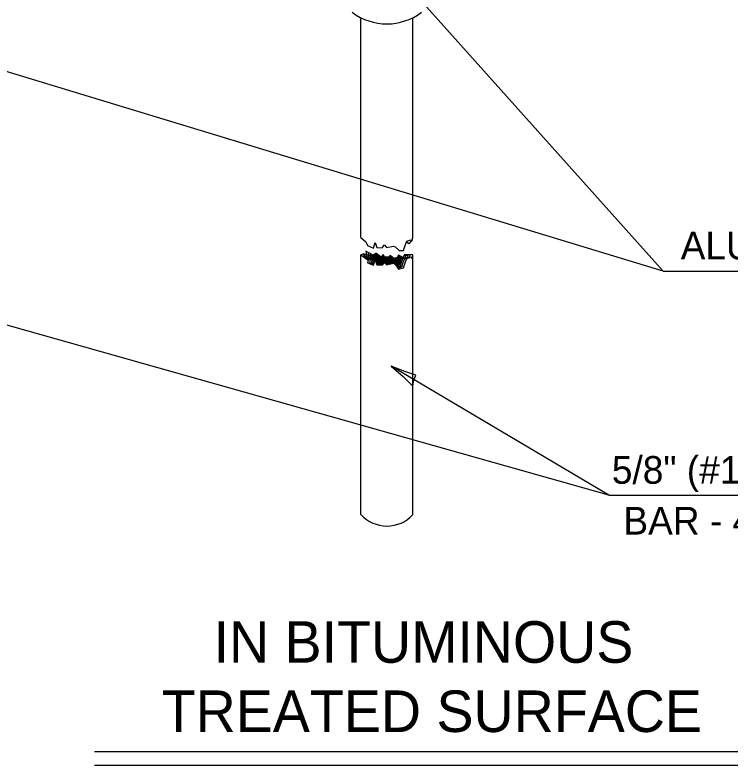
# Model space of a CAD drawing. Extents: x 99131 to 99811, y 99983 to 100436.
# Drawn here: x 99246.1 to 99304.9, y 100253.9 to 100315.7 of the extents above; entities that cross this region are included whole.
import ezdxf

# ---------------------------------------------------------------- set-up
doc = ezdxf.new("R2010")
doc.units = 0
doc.layers.add('Design_PR_Roadway Notes', color=7, linetype='Continuous')
doc.layers.add('Topo_Building', color=7, linetype='Continuous')

msp = doc.modelspace()

# ---------------------------------------------------------------- linework, layer by layer
at = {"layer": 'Design_PR_Roadway Notes'}
for p, q in [((99299.434, 100294.6), (99211.603, 100321.268)), ((99299.434, 100294.6), (99277.059, 100319.589)), ((99294.96, 100276.141), (99209.178, 100300.383)), ((99299.434, 100294.6), (99333.392, 100294.6)), ((99294.96, 100276.141), (99277.059, 100286.769)), ((99294.96, 100276.141), (99339.714, 100276.141)), ((99252.629, 100255.068), (99311.37, 100255.068)), ((99252.629, 100253.948), (99311.37, 100253.948))]:
    msp.add_line(p, q, dxfattribs=at)
msp.add_lwpolyline([(99278.847, 100285.129), (99278.914, 100285.62), (99279.073, 100286.034), (99278.185, 100286.339), (99277.059, 100286.769), (99278.031, 100285.924)], close=True, dxfattribs=at)
at = {"layer": 'Topo_Building'}
for p, q in [((99274.568, 100297.365), (99274.568, 100315.448)), ((99278.843, 100297.365), (99278.843, 100315.448)), ((99274.568, 100274.565), (99274.568, 100295.94)), ((99278.843, 100274.565), (99278.843, 100295.94))]:
    msp.add_line(p, q, dxfattribs=at)
for points in [[(99274.568, 100297.365), (99274.962, 100297.003), (99275.115, 100296.704), (99275.608, 100296.493), (99275.734, 100296.94), (99275.882, 100296.541), (99276.321, 100296.501), (99276.518, 100296.744), (99276.666, 100296.533), (99277.247, 100296.658), (99277.387, 100296.587), (99277.706, 100296.299), (99278.077, 100296.296), (99278.225, 100296.775), (99278.336, 100297.066), (99278.672, 100297.174), (99278.743, 100297.066), (99278.843, 100297.365)], [(99278.743, 100297.097), (99278.709, 100297.097), (99278.647, 100297.003), (99278.496, 100296.838), (99278.305, 100296.963)], [(99274.568, 100295.94), (99275.17, 100295.498), (99275.115, 100295.279), (99275.608, 100295.068), (99275.734, 100295.515), (99275.882, 100295.116), (99276.321, 100295.076), (99276.518, 100295.319), (99276.666, 100295.108), (99277.247, 100295.233), (99277.387, 100295.162), (99277.655, 100294.74), (99278.077, 100294.871), (99278.225, 100295.35), (99278.336, 100295.641), (99278.672, 100295.749), (99278.743, 100295.641), (99278.843, 100295.94), (99278.193, 100295.96), (99278.131, 100295.866), (99277.983, 100295.703), (99277.66, 100295.914), (99277.561, 100295.726), (99277.279, 100295.632), (99276.979, 100295.866), (99276.84, 100295.74), (99276.509, 100295.78), (99276.392, 100295.954), (99276.244, 100295.74), (99275.788, 100296.071), (99275.734, 100296.008), (99275.569, 100295.914), (99274.981, 100296.242), (99275.013, 100295.906), (99274.81, 100296.017), (99274.568, 100295.94)], [(99275.167, 100296.097), (99275.187, 100295.877), (99275.03, 100295.96)], [(99274.905, 100295.943), (99274.785, 100295.906)], [(99274.785, 100295.906), (99275.326, 100295.51), (99275.278, 100295.313), (99275.628, 100295.162)], [(99275.326, 100296.025), (99275.343, 100295.852), (99275.178, 100295.937), (99274.981, 100295.877)], [(99274.981, 100295.877), (99275.469, 100295.518), (99275.423, 100295.341), (99275.651, 100295.245)], [(99275.472, 100295.946), (99275.483, 100295.826), (99275.335, 100295.906), (99275.158, 100295.852)], [(99275.158, 100295.852), (99275.597, 100295.527), (99275.557, 100295.37), (99275.674, 100295.319)], [(99275.6, 100295.909), (99275.608, 100295.806), (99275.475, 100295.874), (99275.315, 100295.826)], [(99275.315, 100295.826), (99275.711, 100295.535), (99275.674, 100295.393), (99275.691, 100295.384)], [(99276.102, 100295.817), (99276.05, 100295.786), (99275.703, 100295.98), (99275.722, 100295.78), (99275.6, 100295.846), (99275.457, 100295.8)], [(99275.457, 100295.8), (99275.814, 100295.538), (99275.779, 100295.41), (99276.073, 100295.284), (99276.147, 100295.549), (99276.235, 100295.313), (99276.492, 100295.29), (99276.609, 100295.433), (99276.697, 100295.307), (99277.039, 100295.384), (99277.122, 100295.341), (99277.187, 100295.236)], [(99276.156, 100295.786), (99276.119, 100295.763), (99275.805, 100295.937), (99275.822, 100295.76), (99275.714, 100295.817), (99275.586, 100295.777)], [(99275.586, 100295.777), (99275.905, 100295.541), (99275.876, 100295.427), (99276.139, 100295.313), (99276.204, 100295.549), (99276.284, 100295.339), (99276.518, 100295.316), (99276.62, 100295.447), (99276.7, 100295.333), (99277.008, 100295.401), (99277.082, 100295.364), (99277.167, 100295.23)], [(99275.859, 100295.997), (99275.834, 100295.968), (99275.688, 100295.883), (99275.617, 100295.923)], [(99275.931, 100295.937), (99275.925, 100295.931), (99275.794, 100295.857), (99275.648, 100295.937)], [(99275.999, 100295.894), (99275.888, 100295.832), (99275.677, 100295.951)], [(99276.062, 100295.86), (99275.973, 100295.809), (99275.691, 100295.966)], [(99276.201, 100295.758), (99276.178, 100295.746), (99275.896, 100295.9), (99275.913, 100295.74), (99275.814, 100295.792), (99275.7, 100295.758)], [(99275.7, 100295.758), (99275.988, 100295.544), (99275.962, 100295.441), (99276.198, 100295.339), (99276.255, 100295.552), (99276.33, 100295.361), (99276.538, 100295.341), (99276.632, 100295.458), (99276.703, 100295.359), (99276.982, 100295.418), (99277.048, 100295.384), (99277.147, 100295.225)], [(99275.794, 100295.373), (99275.834, 100295.524), (99275.97, 100295.165), (99276.364, 100295.128), (99276.54, 100295.347), (99276.674, 100295.156), (99277.196, 100295.27), (99277.321, 100295.207), (99277.324, 100295.202)], [(99276.58, 100295.738), (99276.52, 100295.649), (99276.324, 100295.792), (99276.301, 100295.763), (99276.23, 100295.723), (99275.976, 100295.863), (99275.99, 100295.72), (99275.902, 100295.766), (99275.799, 100295.735)], [(99275.799, 100295.735), (99276.059, 100295.544), (99276.036, 100295.45), (99276.247, 100295.359), (99276.301, 100295.549), (99276.367, 100295.378), (99276.555, 100295.361), (99276.637, 100295.467), (99276.703, 100295.376), (99276.954, 100295.43), (99277.014, 100295.398), (99277.128, 100295.216), (99277.31, 100295.273), (99277.375, 100295.478), (99277.421, 100295.604), (99277.566, 100295.652), (99277.598, 100295.604), (99277.638, 100295.735), (99277.612, 100295.735)], [(99275.814, 100295.333), (99275.999, 100295.253), (99276.082, 100295.547), (99276.178, 100295.284), (99276.466, 100295.259), (99276.595, 100295.418), (99276.694, 100295.279), (99277.073, 100295.361), (99277.165, 100295.316), (99277.21, 100295.245)], [(99275.834, 100295.25), (99275.916, 100295.213), (99276.007, 100295.541), (99276.116, 100295.25), (99276.435, 100295.219), (99276.577, 100295.396), (99276.689, 100295.242), (99277.11, 100295.336), (99277.207, 100295.284)], [(99275.845, 100295.239), (99275.925, 100295.532), (99276.047, 100295.21), (99276.401, 100295.176), (99276.56, 100295.373), (99276.68, 100295.202), (99277.15, 100295.304), (99277.264, 100295.247)], [(99276.6, 100295.726), (99276.538, 100295.638), (99276.361, 100295.766), (99276.341, 100295.74), (99276.278, 100295.703), (99276.047, 100295.832), (99276.062, 100295.701), (99275.982, 100295.743), (99275.888, 100295.715)], [(99275.888, 100295.715), (99276.121, 100295.544), (99276.102, 100295.458), (99276.292, 100295.376), (99276.341, 100295.549), (99276.398, 100295.396), (99276.569, 100295.378), (99276.643, 100295.473), (99276.703, 100295.39), (99276.928, 100295.441), (99276.982, 100295.413), (99277.085, 100295.247), (99277.25, 100295.299), (99277.307, 100295.484), (99277.35, 100295.598), (99277.481, 100295.641), (99277.507, 100295.598), (99277.541, 100295.703)], [(99276.626, 100295.732), (99276.555, 100295.626), (99276.395, 100295.743), (99276.375, 100295.72), (99276.318, 100295.686), (99276.113, 100295.8), (99276.124, 100295.683), (99276.053, 100295.72), (99275.97, 100295.698)], [(99275.97, 100295.698), (99276.178, 100295.541), (99276.161, 100295.464), (99276.332, 100295.39), (99276.375, 100295.547), (99276.429, 100295.407), (99276.58, 100295.393), (99276.649, 100295.478), (99276.703, 100295.404), (99276.905, 100295.45), (99276.954, 100295.424), (99277.048, 100295.276), (99277.193, 100295.321), (99277.247, 100295.49), (99277.284, 100295.589), (99277.401, 100295.629), (99277.427, 100295.589), (99277.452, 100295.675)], [(99276.634, 100295.712), (99276.569, 100295.618), (99276.424, 100295.72), (99276.409, 100295.701), (99276.358, 100295.672), (99276.173, 100295.775), (99276.181, 100295.669), (99276.119, 100295.703), (99276.042, 100295.681)], [(99276.042, 100295.681), (99276.233, 100295.541), (99276.216, 100295.473), (99276.369, 100295.404), (99276.409, 100295.544), (99276.455, 100295.421), (99276.592, 100295.407), (99276.654, 100295.484), (99276.703, 100295.416), (99276.882, 100295.458), (99276.928, 100295.433), (99277.011, 100295.302), (99277.145, 100295.344), (99277.19, 100295.492), (99277.224, 100295.584), (99277.333, 100295.621), (99277.353, 100295.584), (99277.375, 100295.649)], [(99277.179, 100295.669), (99277.133, 100295.672), (99277.116, 100295.644), (99277.073, 100295.595), (99276.982, 100295.658), (99276.954, 100295.604), (99276.874, 100295.578), (99276.788, 100295.644), (99276.751, 100295.609), (99276.657, 100295.621), (99276.623, 100295.669), (99276.583, 100295.609), (99276.452, 100295.703), (99276.438, 100295.683), (99276.392, 100295.658), (99276.224, 100295.749), (99276.233, 100295.655), (99276.176, 100295.686), (99276.107, 100295.666)], [(99276.107, 100295.666), (99276.278, 100295.541), (99276.264, 100295.478), (99276.404, 100295.416), (99276.438, 100295.544), (99276.481, 100295.433), (99276.603, 100295.418), (99276.657, 100295.487), (99276.703, 100295.427), (99276.865, 100295.464), (99276.905, 100295.444), (99276.979, 100295.324), (99277.099, 100295.361), (99277.142, 100295.495), (99277.173, 100295.578), (99277.267, 100295.612), (99277.287, 100295.578), (99277.304, 100295.629)], [(99276.677, 100295.723), (99276.595, 100295.601), (99276.478, 100295.686), (99276.463, 100295.669), (99276.421, 100295.646), (99276.273, 100295.726), (99276.281, 100295.644), (99276.23, 100295.669), (99276.167, 100295.652)], [(99276.167, 100295.652), (99276.321, 100295.538), (99276.307, 100295.484), (99276.432, 100295.427), (99276.463, 100295.544), (99276.501, 100295.441), (99276.612, 100295.43), (99276.663, 100295.492), (99276.703, 100295.438), (99276.848, 100295.473), (99276.882, 100295.453), (99276.951, 100295.344), (99277.059, 100295.378), (99277.096, 100295.501), (99277.125, 100295.575), (99277.21, 100295.604), (99277.227, 100295.575), (99277.239, 100295.609)], [(99276.221, 100295.641), (99276.358, 100295.538), (99276.347, 100295.487), (99276.458, 100295.438), (99276.486, 100295.541), (99276.52, 100295.45), (99276.62, 100295.441), (99276.666, 100295.495), (99276.703, 100295.447), (99276.834, 100295.478), (99276.865, 100295.458), (99276.925, 100295.364), (99277.025, 100295.396), (99277.056, 100295.504), (99277.082, 100295.569), (99277.159, 100295.595), (99277.176, 100295.569), (99277.199, 100295.641), (99277.051, 100295.644), (99277.036, 100295.621), (99277.002, 100295.584), (99276.928, 100295.635), (99276.905, 100295.589), (99276.84, 100295.569), (99276.771, 100295.621), (99276.74, 100295.595), (99276.666, 100295.604), (99276.637, 100295.644), (99276.603, 100295.595), (99276.498, 100295.669), (99276.486, 100295.655), (99276.449, 100295.635), (99276.315, 100295.706), (99276.321, 100295.632), (99276.275, 100295.655), (99276.221, 100295.641)], [(99276.267, 100295.629), (99276.392, 100295.538), (99276.381, 100295.492), (99276.483, 100295.447), (99276.506, 100295.541), (99276.54, 100295.458), (99276.629, 100295.45), (99276.669, 100295.498), (99276.703, 100295.455), (99276.82, 100295.484), (99276.848, 100295.467), (99276.902, 100295.381), (99276.991, 100295.407), (99277.022, 100295.507), (99277.045, 100295.567), (99277.113, 100295.589), (99277.128, 100295.567), (99277.147, 100295.629), (99277.016, 100295.632), (99277.002, 100295.612), (99276.971, 100295.578), (99276.905, 100295.624), (99276.885, 100295.584), (99276.825, 100295.567), (99276.763, 100295.612), (99276.737, 100295.587), (99276.669, 100295.595), (99276.643, 100295.632), (99276.615, 100295.587), (99276.518, 100295.655), (99276.506, 100295.644), (99276.475, 100295.624), (99276.352, 100295.689), (99276.361, 100295.621), (99276.318, 100295.644), (99276.267, 100295.629)], [(99276.415, 100295.903), (99276.292, 100295.729), (99276.27, 100295.746)], [(99276.441, 100295.863), (99276.338, 100295.715), (99276.278, 100295.758)], [(99276.446, 100295.803), (99276.378, 100295.706), (99276.284, 100295.775)], [(99276.481, 100295.789), (99276.415, 100295.695), (99276.29, 100295.786)], [(99276.515, 100295.783), (99276.446, 100295.683), (99276.304, 100295.786)], [(99276.31, 100295.621), (99276.424, 100295.535), (99276.412, 100295.495), (99276.503, 100295.455), (99276.526, 100295.541), (99276.555, 100295.464), (99276.634, 100295.458), (99276.672, 100295.501), (99276.703, 100295.464), (99276.808, 100295.487), (99276.834, 100295.473), (99276.882, 100295.396), (99276.962, 100295.421), (99276.988, 100295.51), (99277.011, 100295.561), (99277.071, 100295.584), (99277.085, 100295.561), (99277.105, 100295.621), (99276.985, 100295.624), (99276.971, 100295.604), (99276.945, 100295.572), (99276.885, 100295.615), (99276.865, 100295.578), (99276.814, 100295.561), (99276.757, 100295.604), (99276.734, 100295.581), (99276.672, 100295.589), (99276.649, 100295.621), (99276.623, 100295.581), (99276.538, 100295.644), (99276.526, 100295.632), (99276.498, 100295.615), (99276.387, 100295.672), (99276.395, 100295.612), (99276.355, 100295.632), (99276.31, 100295.621)], [(99276.566, 100295.755), (99276.501, 100295.661), (99276.335, 100295.78)], [(99276.535, 100295.758), (99276.475, 100295.672), (99276.341, 100295.769)], [(99276.349, 100295.612), (99276.449, 100295.535), (99276.441, 100295.498), (99276.523, 100295.464), (99276.543, 100295.538), (99276.569, 100295.473), (99276.643, 100295.464), (99276.674, 100295.504), (99276.703, 100295.47), (99276.797, 100295.492), (99276.82, 100295.478), (99276.865, 100295.41), (99276.937, 100295.433), (99276.959, 100295.51), (99276.979, 100295.558), (99277.033, 100295.578), (99277.045, 100295.558), (99277.062, 100295.612), (99276.957, 100295.612), (99276.945, 100295.595), (99276.919, 100295.569), (99276.865, 100295.606), (99276.848, 100295.572), (99276.803, 100295.558), (99276.751, 100295.595), (99276.729, 100295.578), (99276.674, 100295.584), (99276.654, 100295.612), (99276.629, 100295.578), (99276.552, 100295.632), (99276.543, 100295.621), (99276.518, 100295.606), (99276.418, 100295.658), (99276.424, 100295.604), (99276.389, 100295.621), (99276.349, 100295.612)], [(99276.384, 100295.604), (99276.475, 100295.535), (99276.466, 100295.501), (99276.54, 100295.47), (99276.558, 100295.538), (99276.583, 100295.478), (99276.649, 100295.473), (99276.677, 100295.507), (99276.703, 100295.475), (99276.788, 100295.495), (99276.808, 100295.484), (99276.848, 100295.421), (99276.911, 100295.441), (99276.934, 100295.512), (99276.951, 100295.555), (99277.002, 100295.572), (99277.011, 100295.555), (99277.028, 100295.604), (99276.931, 100295.604), (99276.919, 100295.589), (99276.897, 100295.567), (99276.848, 100295.598), (99276.834, 100295.569), (99276.791, 100295.555), (99276.746, 100295.589), (99276.726, 100295.572), (99276.677, 100295.578), (99276.657, 100295.604), (99276.637, 100295.572), (99276.566, 100295.621), (99276.558, 100295.612), (99276.535, 100295.598), (99276.446, 100295.646), (99276.452, 100295.595), (99276.421, 100295.612), (99276.384, 100295.604)], [(99276.415, 100295.595), (99276.498, 100295.535), (99276.489, 100295.504), (99276.558, 100295.475), (99276.572, 100295.538), (99276.595, 100295.484), (99276.652, 100295.478), (99276.677, 100295.51), (99276.703, 100295.481), (99276.78, 100295.498), (99276.797, 100295.487), (99276.834, 100295.433), (99276.891, 100295.45), (99276.911, 100295.515), (99276.925, 100295.552), (99276.971, 100295.569), (99276.979, 100295.552), (99276.994, 100295.595), (99276.908, 100295.598), (99276.897, 100295.584), (99276.877, 100295.561), (99276.834, 100295.592), (99276.82, 100295.567), (99276.783, 100295.552), (99276.74, 100295.584), (99276.723, 100295.569), (99276.677, 100295.572), (99276.663, 100295.595), (99276.643, 100295.569), (99276.58, 100295.612), (99276.572, 100295.604), (99276.552, 100295.592), (99276.472, 100295.635), (99276.478, 100295.589), (99276.446, 100295.604), (99276.415, 100295.595)], [(99276.444, 100295.589), (99276.518, 100295.535), (99276.509, 100295.507), (99276.572, 100295.481), (99276.586, 100295.535), (99276.603, 100295.487), (99276.657, 100295.484), (99276.68, 100295.512), (99276.703, 100295.487), (99276.771, 100295.501), (99276.788, 100295.492), (99276.82, 100295.441), (99276.871, 100295.458), (99276.888, 100295.515), (99276.902, 100295.552), (99276.942, 100295.567), (99276.951, 100295.552), (99276.965, 100295.589), (99276.885, 100295.589), (99276.877, 100295.578), (99276.86, 100295.558), (99276.82, 100295.587), (99276.808, 100295.561), (99276.774, 100295.552), (99276.737, 100295.578), (99276.72, 100295.564), (99276.68, 100295.569), (99276.666, 100295.589), (99276.649, 100295.564), (99276.592, 100295.604), (99276.586, 100295.595), (99276.566, 100295.587), (99276.495, 100295.624), (99276.498, 100295.584), (99276.472, 100295.595), (99276.444, 100295.589)], [(99276.469, 100295.584), (99276.535, 100295.535), (99276.529, 100295.51), (99276.583, 100295.487), (99276.597, 100295.535), (99276.615, 100295.492), (99276.66, 100295.487), (99276.683, 100295.512), (99276.703, 100295.492), (99276.763, 100295.504), (99276.78, 100295.495), (99276.808, 100295.45), (99276.854, 100295.464), (99276.871, 100295.518), (99276.882, 100295.549), (99276.919, 100295.561), (99276.925, 100295.549), (99276.937, 100295.584), (99276.868, 100295.584), (99276.86, 100295.572), (99276.843, 100295.555), (99276.808, 100295.581), (99276.797, 100295.558), (99276.766, 100295.549), (99276.734, 100295.572), (99276.72, 100295.561), (99276.683, 100295.567), (99276.669, 100295.584), (99276.652, 100295.561), (99276.603, 100295.595), (99276.597, 100295.589), (99276.577, 100295.581), (99276.515, 100295.615), (99276.518, 100295.578), (99276.495, 100295.589), (99276.469, 100295.584)], [(99276.492, 100295.578), (99276.552, 100295.535), (99276.546, 100295.512), (99276.595, 100295.492), (99276.606, 100295.535), (99276.623, 100295.495), (99276.666, 100295.492), (99276.683, 100295.515), (99276.703, 100295.495), (99276.757, 100295.507), (99276.771, 100295.498), (99276.797, 100295.458), (99276.84, 100295.473), (99276.854, 100295.518), (99276.865, 100295.547), (99276.897, 100295.558), (99276.902, 100295.547), (99276.914, 100295.578), (99276.851, 100295.578), (99276.843, 100295.569), (99276.828, 100295.552), (99276.797, 100295.575), (99276.788, 100295.555), (99276.76, 100295.547), (99276.729, 100295.569), (99276.717, 100295.558), (99276.683, 100295.561), (99276.672, 100295.578), (99276.657, 100295.558), (99276.612, 100295.589), (99276.606, 100295.584), (99276.592, 100295.575), (99276.532, 100295.606), (99276.538, 100295.572), (99276.515, 100295.584), (99276.492, 100295.578)], [(99276.515, 100295.572), (99276.566, 100295.535), (99276.56, 100295.512), (99276.606, 100295.495), (99276.617, 100295.535), (99276.629, 100295.498), (99276.669, 100295.495), (99276.686, 100295.518), (99276.703, 100295.498), (99276.751, 100295.51), (99276.763, 100295.501), (99276.788, 100295.464), (99276.825, 100295.478), (99276.837, 100295.518), (99276.848, 100295.547), (99276.877, 100295.555), (99276.882, 100295.547), (99276.891, 100295.572), (99276.834, 100295.575), (99276.828, 100295.567), (99276.817, 100295.552), (99276.788, 100295.569), (99276.78, 100295.552), (99276.754, 100295.547), (99276.726, 100295.567), (99276.714, 100295.555), (99276.686, 100295.558), (99276.674, 100295.572), (99276.66, 100295.555), (99276.62, 100295.584), (99276.617, 100295.578), (99276.6, 100295.569), (99276.549, 100295.598), (99276.552, 100295.569), (99276.532, 100295.578), (99276.515, 100295.572)], [(99276.532, 100295.569), (99276.577, 100295.535), (99276.575, 100295.515), (99276.615, 100295.498), (99276.626, 100295.535), (99276.637, 100295.501), (99276.672, 100295.498), (99276.686, 100295.518), (99276.703, 100295.501), (99276.746, 100295.512), (99276.757, 100295.504), (99276.78, 100295.473), (99276.814, 100295.484), (99276.823, 100295.521), (99276.834, 100295.544), (99276.86, 100295.552), (99276.865, 100295.544), (99276.874, 100295.569), (99276.823, 100295.569), (99276.817, 100295.561), (99276.805, 100295.549), (99276.78, 100295.567), (99276.771, 100295.552), (99276.748, 100295.544), (99276.723, 100295.561), (99276.714, 100295.552), (99276.686, 100295.555), (99276.677, 100295.569), (99276.666, 100295.552), (99276.629, 100295.578), (99276.626, 100295.572), (99276.612, 100295.567), (99276.563, 100295.592), (99276.566, 100295.567), (99276.549, 100295.572), (99276.532, 100295.569)], [(99276.549, 100295.567), (99276.592, 100295.535), (99276.586, 100295.518), (99276.623, 100295.501), (99276.632, 100295.535), (99276.643, 100295.504), (99276.674, 100295.501), (99276.686, 100295.518), (99276.703, 100295.504), (99276.74, 100295.512), (99276.751, 100295.507), (99276.771, 100295.478), (99276.803, 100295.487), (99276.811, 100295.521), (99276.82, 100295.544), (99276.843, 100295.552), (99276.848, 100295.544), (99276.857, 100295.567), (99276.808, 100295.567), (99276.805, 100295.558), (99276.794, 100295.547), (99276.771, 100295.564), (99276.763, 100295.549), (99276.743, 100295.544), (99276.72, 100295.558), (99276.711, 100295.549), (99276.686, 100295.552), (99276.677, 100295.567), (99276.669, 100295.549), (99276.634, 100295.572), (99276.632, 100295.569), (99276.62, 100295.564), (99276.577, 100295.587), (99276.58, 100295.561), (99276.563, 100295.569), (99276.549, 100295.567)], [(99277.199, 100295.652), (99276.957, 100295.84), (99276.828, 100295.729), (99276.555, 100295.76)], [(99277.21, 100295.641), (99277.176, 100295.629), (99276.934, 100295.817), (99276.82, 100295.715), (99276.555, 100295.749)], [(99276.563, 100295.561), (99276.6, 100295.535), (99276.597, 100295.518), (99276.632, 100295.504), (99276.64, 100295.535), (99276.649, 100295.507), (99276.677, 100295.504), (99276.689, 100295.521), (99276.703, 100295.507), (99276.737, 100295.515), (99276.746, 100295.51), (99276.763, 100295.484), (99276.791, 100295.492), (99276.8, 100295.521), (99276.808, 100295.541), (99276.828, 100295.549), (99276.834, 100295.541), (99276.84, 100295.561), (99276.797, 100295.561), (99276.794, 100295.555), (99276.786, 100295.547), (99276.763, 100295.561), (99276.757, 100295.547), (99276.74, 100295.541), (99276.72, 100295.555), (99276.711, 100295.549), (99276.689, 100295.552), (99276.68, 100295.561), (99276.672, 100295.549), (99276.64, 100295.569), (99276.64, 100295.567), (99276.626, 100295.561), (99276.589, 100295.581), (99276.592, 100295.558), (99276.577, 100295.567), (99276.563, 100295.561)], [(99277.193, 100295.646), (99277.133, 100295.626), (99276.917, 100295.797), (99276.814, 100295.706), (99276.575, 100295.735)], [(99277.193, 100295.658), (99277.096, 100295.624), (99276.9, 100295.777), (99276.805, 100295.695), (99276.592, 100295.723), (99276.586, 100295.729)], [(99277.153, 100295.698), (99277.13, 100295.655), (99276.996, 100295.609), (99276.854, 100295.72), (99276.786, 100295.661), (99276.629, 100295.681)], [(99277.145, 100295.715), (99277.13, 100295.723), (99277.088, 100295.644), (99276.968, 100295.601), (99276.837, 100295.703), (99276.777, 100295.649), (99276.634, 100295.666)], [(99277.179, 100295.672), (99277.176, 100295.663), (99277.025, 100295.615), (99276.865, 100295.738), (99276.791, 100295.672), (99276.637, 100295.692)], [(99277.219, 100295.629), (99277.213, 100295.621), (99277.088, 100295.703), (99277.048, 100295.632), (99276.939, 100295.595), (99276.823, 100295.686), (99276.768, 100295.638), (99276.643, 100295.652)], [(99277.199, 100295.652), (99277.162, 100295.612), (99277.048, 100295.686), (99277.014, 100295.621), (99276.917, 100295.589), (99276.811, 100295.669), (99276.763, 100295.626), (99276.652, 100295.641)], [(99277.176, 100295.675), (99277.162, 100295.655), (99277.113, 100295.604), (99277.014, 100295.672), (99276.982, 100295.612), (99276.894, 100295.584), (99276.8, 100295.655), (99276.757, 100295.618), (99276.652, 100295.629), (99276.652, 100295.629)], [(99277.187, 100295.663), (99277.059, 100295.618), (99276.882, 100295.758), (99276.8, 100295.683), (99276.66, 100295.701)], [(99277.196, 100295.655), (99277.09, 100295.658), (99277.073, 100295.632), (99277.036, 100295.589), (99276.954, 100295.646), (99276.928, 100295.595), (99276.857, 100295.572), (99276.78, 100295.632), (99276.746, 100295.601), (99276.66, 100295.612)], [(99277.25, 100295.641), (99277.253, 100295.652), (99277.236, 100295.652)], [(99277.247, 100295.652), (99277.239, 100295.649)], [(99277.313, 100295.225), (99277.378, 100295.245), (99277.45, 100295.473), (99277.501, 100295.612), (99277.663, 100295.666), (99277.698, 100295.612), (99277.743, 100295.758), (99277.623, 100295.76)], [(99277.367, 100295.182), (99277.45, 100295.21), (99277.529, 100295.464), (99277.586, 100295.618), (99277.766, 100295.678), (99277.803, 100295.618), (99277.846, 100295.749)], [(99277.41, 100295.661), (99277.401, 100295.652), (99277.393, 100295.655)], [(99277.424, 100295.136), (99277.529, 100295.17), (99277.618, 100295.453), (99277.683, 100295.624), (99277.88, 100295.689), (99277.923, 100295.624), (99277.943, 100295.681)], [(99277.504, 100295.689), (99277.475, 100295.661), (99277.452, 100295.675)], [(99277.461, 100295.074), (99277.618, 100295.125), (99277.717, 100295.438), (99277.789, 100295.629), (99277.943, 100295.681)], [(99277.501, 100295.002), (99277.715, 100295.071), (99277.826, 100295.418), (99277.903, 100295.632), (99278.151, 100295.712), (99278.202, 100295.632), (99278.273, 100295.852), (99278.176, 100295.854)], [(99277.581, 100295.698), (99277.558, 100295.669), (99277.521, 100295.695)], [(99277.552, 100294.925), (99277.823, 100295.011), (99277.945, 100295.398), (99278.034, 100295.635), (99278.305, 100295.723), (99278.347, 100295.661)], [(99277.569, 100295.729), (99277.564, 100295.732)], [(99277.763, 100295.806), (99277.757, 100295.797), (99277.646, 100295.678), (99277.601, 100295.709)], [(99277.603, 100294.837), (99277.943, 100294.945), (99278.077, 100295.376), (99278.176, 100295.638), (99278.478, 100295.735), (99278.498, 100295.706)], [(99277.712, 100295.84), (99277.695, 100295.84), (99277.655, 100295.777), (99277.609, 100295.726)], [(99277.82, 100295.766), (99277.749, 100295.683), (99277.623, 100295.766)], [(99277.797, 100295.78), (99277.632, 100295.786)], [(99277.757, 100295.809), (99277.643, 100295.812)], [(99277.886, 100295.72), (99277.86, 100295.692), (99277.652, 100295.832)], [(99277.851, 100295.763), (99277.857, 100295.777), (99277.826, 100295.78)], [(99277.977, 100295.692), (99278.008, 100295.701), (99278.014, 100295.695)], [(99278.022, 100295.683), (99278.057, 100295.629), (99278.102, 100295.775)], [(99278.376, 100295.675), (99278.444, 100295.877), (99278.205, 100295.886)], [(99278.572, 100295.726), (99278.632, 100295.906), (99278.236, 100295.92)]]:
    msp.add_lwpolyline(points, dxfattribs=at)
for centre, radius, start, end in [((99276.703, 100319.69), 4.75, 233.13016, 306.86984), ((99276.703, 100276.495), 2.88, 222.07514, 317.92493)]:
    msp.add_arc(centre, radius, start, end, dxfattribs=at)

# ---------------------------------------------------------------- texts
at = {"layer": 'Design_PR_Roadway Notes'}
for s, height, p in [('ALUMINUM TABLET', 2.28, (99300.886, 100295.55)), ('5/8" (#15) REINFORCEMENT', 2.28, (99295.219, 100277.091)), ('BAR - 48" (1.2 m) LONG', 2.28, (99296.17, 100272.911)), ('IN BITUMINOUS', 3.42, (99262.436, 100262.362)), ('TREATED SURFACE', 3.42, (99258.169, 100256.662))]:
    msp.add_text(s, height=height, dxfattribs=at).set_placement(p)

doc.saveas('drawing.dxf')
